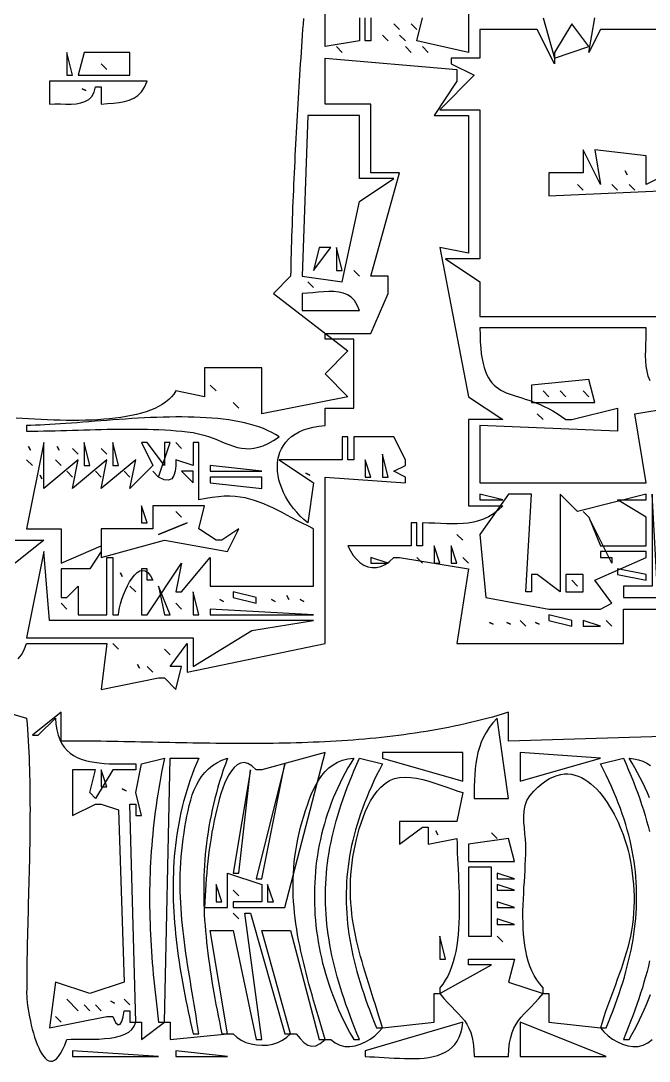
# Model space of a CAD drawing. Extents: x 0 to 1224, y 0 to 793.
# Drawn here: x 458 to 567.5, y 411.2 to 592.5 of the extents above; entities that cross this region are included whole.
import ezdxf

# ---------------------------------------------------------------- set-up
doc = ezdxf.new("R2010")
doc.units = 0
doc.layers.add('C7', color=7, linetype='CONTINUOUS')

msp = doc.modelspace()

# ---------------------------------------------------------------- linework, layer by layer
at = {"layer": 'C7'}
for points in [[(517, 593), (517, 589), (511, 588), (511, 603)], [(536, 595), (536, 587), (527, 589), (528, 593)], [(507.2692, 592.8789), (507.167, 591.9297), (507.0895, 591), (507.0218, 590.0077), (506.9546, 589.0143), (506.888, 588.02), (506.822, 587.0247), (506.7566, 586.0286), (506.6918, 585.0315), (506.6277, 584.0337), (506.5642, 583.0352), (506.5015, 582.0359), (506.4396, 581.036), (506.3784, 580.0354), (506.318, 579.0344), (506.2584, 578.0328), (506.1997, 577.0308), (506.1419, 576.0283), (506.085, 575.0256), (506.0291, 574.0225), (505.9741, 573.0192), (505.9201, 572.0156), (505.8672, 571.0119), (505.8153, 570.0082), (505.7646, 569.0043), (505.7149, 568.0005), (505.6664, 566.9967), (505.619, 565.993), (505.5729, 564.9895), (505.528, 563.9861), (505.4843, 562.983), (505.4419, 561.9802), (505.4009, 560.9777), (505.3612, 559.9757), (505.3228, 558.9741), (505.2859, 557.9729), (505.2504, 556.9724), (505.2164, 555.9724), (505.1838, 554.973), (505.1528, 553.9744), (505.1233, 552.9765), (505.0954, 551.9794), (505.069, 550.9832), (505.0443, 549.9878), (505.0213, 548.9934), (505, 548), (502, 545), (515, 535), (511, 531), (515, 527), (500, 524), (500, 532), (491, 532), (490, 532), (490, 527), (485, 528), (484.6441, 527.4629), (484.2276, 526.9622), (483.7529, 526.4968), (483.2225, 526.0656), (482.6391, 525.6675), (482.0052, 525.3013), (481.3233, 524.966), (480.5959, 524.6603), (479.8257, 524.3833), (479.015, 524.1337), (478.1666, 523.9104), (477.283, 523.7124), (476.3666, 523.5384), (475.42, 523.3875), (474.4458, 523.2584), (473.4466, 523.1501), (472.4248, 523.0614), (471.383, 522.9912), (470.3238, 522.9384), (469.2497, 522.9018), (468.1632, 522.8804), (467.0669, 522.8731), (465.9634, 522.8786), (464.8552, 522.8959), (463.7447, 522.9239), (462.6347, 522.9615), (461.5275, 523.0074), (460.4259, 523.0607), (459.3322, 523.1202), (458.2491, 523.1847), (457.1791, 523.2532)], [(519, 593), (519, 589), (518, 589), (518, 593)], [(549, 593), (551, 586), (551, 585), (548, 591), (538, 591), (538, 586), (533, 586), (533, 585), (537, 583), (531, 577), (538, 577), (538, 551), (532, 551), (538, 547), (538, 541), (583, 541), (583, 591), (559, 591), (557, 587), (558, 593)], [(523, 592), (524, 591), (523, 592)], [(526, 592), (527, 591), (526, 592)], [(554, 592), (551, 587), (551, 586), (557, 588), (554, 592)], [(521, 590), (522, 589), (521, 590)], [(524, 590), (525, 589), (524, 590)], [(513, 588), (514, 587), (513, 588)], [(525, 588), (526, 587), (525, 588)], [(528, 588), (529, 587), (528, 588)], [(457.5177, 481.3439), (458.0784, 482.0106), (458.5665, 482.8852), (459, 484), (473, 484), (472, 476), (482, 478), (483, 478), (485, 476), (486, 480), (484, 480), (487, 484), (487, 479), (511, 484), (511, 513), (525, 512), (525, 513), (523, 514), (525, 515), (525, 516), (523, 520), (516, 520), (516, 516), (515, 516), (515, 520), (514, 520), (514, 516), (503, 516), (509, 512), (508, 505), (507.3123, 505.5907), (506.667, 506.2094), (506.0654, 506.853), (505.5088, 507.5182), (504.9984, 508.202), (504.5355, 508.901), (504.1214, 509.6122), (503.7573, 510.3323), (503.4446, 511.0582), (503.1846, 511.7867), (502.9784, 512.5146), (502.8273, 513.2387), (502.7328, 513.9558), (502.6959, 514.6628), (502.7181, 515.3565), (502.8006, 516.0336), (502.9446, 516.6911), (503.1514, 517.3257), (503.4224, 517.9343), (503.7588, 518.5137), (504.1618, 519.0606), (504.6328, 519.572), (505.173, 520.0446), (505.7837, 520.4752), (506.4661, 520.8607), (507.2217, 521.1979), (508.0515, 521.4836), (508.957, 521.7146), (509.9394, 521.8878), (511, 522), (511, 525), (516, 525), (516, 537), (511, 537), (511, 538), (519, 538), (522, 545), (522, 548), (519, 548), (524, 566), (519, 566), (519, 578), (511, 578), (511, 586), (534, 584), (534, 582), (530, 576), (536, 576), (536, 552), (531, 553), (536, 527), (542, 523), (536, 523), (536, 508), (542, 508), (541.1784, 507.2359), (540.3455, 506.6022), (539.5001, 506.0872), (538.6413, 505.6796), (537.7678, 505.3679), (536.8787, 505.1406), (535.973, 504.9862), (535.0495, 504.8932), (534.1073, 504.8502), (533.1452, 504.8458), (532.1621, 504.8684), (531.1572, 504.9066), (530.1292, 504.9489), (529.0771, 504.9838), (528, 505), (528, 501), (527, 501), (527, 505), (526, 505), (526, 501), (515, 501), (515.4137, 500.1215), (515.9062, 499.3389), (516.4676, 498.6623), (517.0882, 498.1017), (517.758, 497.6672), (518.4672, 497.3688), (519.2061, 497.2166), (519.9647, 497.2206), (520.7332, 497.3909), (521.5018, 497.7375), (522.2607, 498.2705), (523, 499), (524, 499), (536, 497), (534, 484), (563, 484), (563, 490), (574, 490)], [(466, 587), (466, 583), (467, 583), (466, 587)], [(469, 587), (468, 583), (477, 583), (477, 587), (469, 587)], [(472, 585), (473, 584), (472, 585)], [(463, 582), (463, 578), (463.9284, 578.0255), (464.8716, 578.0157), (465.8114, 577.9989), (466.7292, 578.0033), (467.6068, 578.057), (468.4258, 578.1885), (469.1679, 578.4259), (469.8147, 578.7975), (470.3479, 579.3315), (470.7491, 580.0563), (471, 581), (472, 581), (472, 578), (473.0984, 578.0842), (474.141, 578.1664), (475.1238, 578.2738), (476.0429, 578.4332), (476.8944, 578.6719), (477.6743, 579.0168), (478.3787, 579.4951), (479.0038, 580.1336), (479.5455, 580.9596), (480, 582), (463, 582)], [(468.666656, 580.666687), (469.333344, 580.333313), (468.666656, 580.666687)], [(508, 576), (507, 548), (514, 547), (517, 561), (523, 565), (517, 565), (517, 576), (508, 576)], [(556, 570), (556, 566), (551, 566), (550, 566), (550, 562), (572, 563), (572, 565), (571, 566), (567, 564), (567, 569), (558, 570), (559, 564), (556, 570)], [(563.333313, 566.333313), (563.666687, 565.666687), (563.333313, 566.333313)], [(555, 564), (556, 563), (555, 564)], [(561, 564), (562, 563), (561, 564)], [(564, 564), (565, 563), (564, 564)], [(510, 553), (509, 549), (512, 553), (510, 553)], [(513, 553), (513, 549), (514, 549), (513, 553)], [(516, 549), (517, 548), (516, 549)], [(508, 547), (509, 546), (508, 547)], [(507, 545), (507, 542), (517, 542), (516.6288, 542.9662), (516.1525, 543.7337), (515.5817, 544.3231), (514.9269, 544.7554), (514.1987, 545.0512), (513.4077, 545.2314), (512.5644, 545.3167), (511.6795, 545.328), (510.7635, 545.2859), (509.8269, 545.2113), (508.8805, 545.1249), (507.9346, 545.0475), (507, 545)], [(538, 539), (538.0153, 537.7231), (538.0612, 536.5501), (538.1372, 535.4759), (538.2427, 534.4952), (538.3775, 533.6029), (538.5409, 532.7938), (538.7327, 532.0628), (538.9523, 531.4048), (539.1994, 530.8146), (539.4734, 530.2869), (539.774, 529.8167), (540.1006, 529.3989), (540.4529, 529.0281), (540.8305, 528.6994), (541.2328, 528.4075), (541.6594, 528.1472), (542.11, 527.9135), (542.584, 527.7011), (543.081, 527.505), (543.6006, 527.3199), (544.1424, 527.1406), (544.7059, 526.9621), (545.2906, 526.7792), (545.8961, 526.5867), (546.522, 526.3795), (547.1679, 526.1523), (547.8333, 525.9001), (548.5177, 525.6177), (549.2207, 525.2999), (549.942, 524.9416), (550.6809, 524.5376), (551.4372, 524.0828), (552.2104, 523.5719), (553, 523), (554, 523), (562, 525), (562, 521), (538, 522), (538, 512), (567, 512), (565, 524), (571, 525)], [(567.6415, 529.7551), (567.3396, 530.5773), (567.126, 531.4396), (566.9876, 532.3357), (566.9108, 533.2588), (566.8825, 534.2025), (566.8892, 535.1602), (566.9177, 536.1254), (566.9545, 537.0914), (566.9864, 538.0518), (567, 539), (538, 539)], [(547, 529), (547, 526), (558, 526), (557, 530), (547, 529)], [(491, 529), (492, 528), (491, 529)], [(549, 528), (550, 527), (549, 528)], [(552, 528), (553, 527), (552, 528)], [(556, 528), (557, 527), (556, 528)], [(495, 526), (496, 525), (495, 526)], [(548, 524), (549, 523), (548, 524)], [(459, 522), (459, 521), (459.9856, 521.0033), (460.9749, 521.0127), (461.9675, 521.0274), (462.9631, 521.0467), (463.9615, 521.0698), (464.9623, 521.096), (465.9652, 521.1244), (466.9699, 521.1543), (467.9762, 521.185), (468.9838, 521.2157), (469.9923, 521.2455), (471.0014, 521.2739), (472.011, 521.2999), (473.0206, 521.3228), (474.03, 521.3418), (475.0389, 521.3563), (476.047, 521.3653), (477.054, 521.3683), (478.0597, 521.3643), (479.0636, 521.3526), (480.0655, 521.3325), (481.0652, 521.3032), (482.0623, 521.2639), (483.0566, 521.2139), (484.0477, 521.1524), (485.0354, 521.0786), (486.0193, 520.9918), (486.9992, 520.8912), (488.0179, 520.7458), (488.9701, 520.5492), (489.8631, 520.3115), (490.7042, 520.0432), (491.5005, 519.7545), (492.2593, 519.4558), (492.9879, 519.1574), (493.6935, 518.8695), (494.3832, 518.6026), (495.0645, 518.367), (495.7444, 518.1729), (496.4303, 518.0307), (497.1293, 517.9507), (497.8488, 517.9433), (498.5959, 518.0187), (499.378, 518.1873), (500.2022, 518.4594), (501.0757, 518.8453), (502.0059, 519.3554), (503, 520), (502.37, 520.4018), (501.7018, 520.774), (500.9971, 521.1175), (500.2574, 521.4332), (499.4845, 521.722), (498.6798, 521.985), (497.845, 522.2229), (496.9817, 522.4369), (496.0915, 522.6277), (495.1761, 522.7964), (494.237, 522.9438), (493.2759, 523.0709), (492.2944, 523.1787), (491.294, 523.2681), (490.2765, 523.3399), (489.2434, 523.3952), (488.1962, 523.4349), (487.1368, 523.46), (486.0665, 523.4712), (484.9872, 523.4697), (483.9003, 523.4563), (482.8075, 523.432), (481.7104, 523.3976), (480.6106, 523.3542), (479.5097, 523.3027), (478.4094, 523.244), (477.3113, 523.179), (476.2169, 523.1087), (475.1278, 523.034), (474.0458, 522.9558), (472.9724, 522.8752), (471.9092, 522.7929), (470.8578, 522.7101), (469.8198, 522.6275), (468.7969, 522.5461), (467.7907, 522.4669), (466.8028, 522.3908), (465.8347, 522.3188), (464.8882, 522.2517), (463.9648, 522.1905), (463.0661, 522.1362), (462.1937, 522.0896), (461.3493, 522.0518), (460.5345, 522.0236), (459.7508, 522.006), (459, 522)], [(462, 519), (459, 504), (465, 504), (465, 498), (472, 501), (472, 500), (470, 497), (465, 497), (465, 492), (466, 492), (468, 494), (468, 489), (473, 489), (473, 499), (474, 499), (474, 489), (475, 489), (475.0675, 489.5545), (475.1951, 490.2037), (475.3781, 490.9236), (475.6113, 491.6902), (475.8901, 492.4796), (476.2094, 493.2678), (476.5644, 494.0307), (476.9502, 494.7445), (477.3619, 495.3851), (477.7946, 495.9286), (478.2433, 496.351), (478.7033, 496.6284), (479.1696, 496.7367), (479.6373, 496.6519), (480.1015, 496.3502), (480.5574, 495.8076), (481, 495), (480, 495), (480, 497), (479, 497), (479, 489), (480, 489), (486, 498), (485, 493), (486, 493), (491, 499), (491, 494), (509, 494), (509, 504), (507.9809, 504.4855), (507.0107, 504.9682), (506.0835, 505.4447), (505.1936, 505.9119), (504.3354, 506.3665), (503.5029, 506.8052), (502.6905, 507.2247), (501.8924, 507.6218), (501.1029, 507.9932), (500.3161, 508.3356), (499.5265, 508.6459), (498.7281, 508.9207), (497.9152, 509.1567), (497.0822, 509.3508), (496.2232, 509.4996), (495.3324, 509.5999), (494.4042, 509.6484), (493.4328, 509.6418), (492.4125, 509.577), (491.3373, 509.4505), (490.2018, 509.2593), (489, 509), (489, 519), (488, 519), (488, 515), (485, 516), (484.9864, 514.951), (484.8806, 514.0137), (484.6549, 513.2452), (484.2817, 512.7026), (483.7333, 512.4428), (482.9819, 512.5229), (482, 513), (484, 519), (483, 519), (483, 515), (480, 519), (479, 519), (481, 515), (477, 511), (478, 516), (472, 511), (473, 516), (467, 511), (468, 516), (462, 511), (462, 519)], [(469, 519), (469, 515), (470, 515), (469, 519)], [(474, 519), (474, 515), (475, 515), (474, 519)], [(485, 519), (486, 518), (485, 519)], [(459.333344, 518.333313), (459.666656, 517.666687), (459.333344, 518.333313)], [(464.333344, 518.333313), (464.666656, 517.666687), (464.333344, 518.333313)], [(467, 518), (468, 517), (467, 518)], [(472, 518), (473, 517), (472, 518)], [(521, 517), (521, 513), (522, 513), (521, 517)], [(459, 516), (460, 515), (459, 516)], [(464, 516), (465, 515), (464, 516)], [(491, 515), (491, 514), (500, 514), (491, 515)], [(518, 516), (518, 513), (519, 513), (518, 516)], [(461.333344, 513.333313), (461.666656, 512.666687), (461.333344, 513.333313)], [(466, 514), (467, 513), (466, 514)], [(471, 514), (472, 513), (471, 514)], [(476, 514), (477, 513), (476, 514)], [(481, 514), (482, 513), (481, 514)], [(486, 514), (488, 512), (488, 514), (486, 514)], [(507.666656, 513.666687), (508.333344, 513.333313), (507.666656, 513.666687)], [(491, 513), (491, 512), (500, 511), (500, 513), (491, 513)], [(538, 510), (538, 509), (542, 509), (538, 510)], [(543, 510), (538, 503), (539, 492), (550, 490), (559, 490), (561, 491), (558, 495), (567, 499), (567, 500), (559, 500), (559, 499), (561, 499), (561, 498), (557, 506), (559, 501), (567, 501), (567, 506), (562, 509), (567, 509), (567, 510), (555, 507), (552, 510), (552, 493), (548, 496), (547, 496), (547, 493), (546, 493), (547, 510), (543, 510)], [(568, 510), (568, 494), (563, 494), (563, 492), (569, 492), (568, 510)], [(481, 508), (481, 504), (472, 504), (472, 499), (483, 502), (494, 500), (496, 504), (493, 502), (492, 502), (489, 504), (490, 508), (481, 508)], [(479, 508), (479, 505), (480, 505), (479, 508)], [(485, 507), (486, 506), (485, 507)], [(556, 507), (557, 506), (556, 507)], [(482, 503), (487, 505), (482, 503)], [(534, 503), (535, 502), (534, 503)], [(457, 502), (462, 502), (457, 498)], [(530, 501), (530, 498), (531, 498), (530, 501)], [(533, 501), (533, 498), (534, 498), (533, 501)], [(462, 500), (459, 485), (488, 485), (488, 480), (498.271606, 486.231476), (509, 488), (463, 488), (462, 500)], [(519, 499), (519, 498), (522, 498), (519, 499)], [(527, 499), (528, 498), (527, 499)], [(535, 499), (536, 498), (535, 499)], [(562, 497), (562, 496), (567, 495), (567, 496), (562, 497)], [(475.333344, 496.333344), (475.666656, 495.666656), (475.333344, 496.333344)], [(553, 496), (553, 493), (556, 493), (556, 496), (553, 496)], [(554, 495), (555, 494), (554, 495)], [(477, 494), (478, 493), (477, 494)], [(482, 494), (483, 489), (484, 489), (482, 494)], [(488, 493), (488, 489), (489, 489), (488, 493)], [(492.666656, 491.666656), (493.333344, 491.333344), (492.666656, 491.666656)], [(495, 493), (495, 492), (499, 491), (499, 492), (495, 493)], [(501.666656, 491.666656), (502.333344, 491.333344), (501.666656, 491.666656)], [(504.333344, 492.333344), (504.666656, 491.666656), (504.333344, 492.333344)], [(506.666656, 491.666656), (507.333344, 491.333344), (506.666656, 491.666656)], [(465, 491), (466, 490), (465, 491)], [(485, 491), (486, 490), (485, 491)], [(491, 490), (491, 489), (509, 489), (491, 490)], [(545, 488), (546, 487), (545, 488)], [(550, 489), (550, 488), (554, 487), (554, 488), (550, 489)], [(556, 488), (556, 487), (559, 487), (556, 488)], [(560, 488), (561, 487), (560, 488)], [(539.666687, 487.666656), (540.333313, 487.333344), (539.666687, 487.666656)], [(542.666687, 487.666656), (543.333313, 487.333344), (542.666687, 487.666656)], [(547.666687, 487.666656), (548.333313, 487.333344), (547.666687, 487.666656)], [(474, 484), (475, 483), (474, 484)], [(483, 483), (484, 482), (483, 483)], [(478.333344, 480.333344), (478.666656, 479.666656), (478.333344, 480.333344)], [(480, 480), (481, 479), (480, 480)], [(452, 473), (459, 471), (459.0787, 470.0153), (459.1507, 469.0289), (459.2164, 468.0409), (459.2759, 467.0512), (459.3293, 466.06), (459.377, 465.0674), (459.4192, 464.0734), (459.456, 463.0781), (459.4877, 462.0815), (459.5144, 461.0838), (459.5365, 460.0849), (459.554, 459.0851), (459.5673, 458.0843), (459.5766, 457.0826), (459.5819, 456.08), (459.5837, 455.0768), (459.582, 454.0728), (459.5771, 453.0682), (459.5693, 452.0631), (459.5586, 451.0576), (459.5454, 450.0516), (459.5298, 449.0454), (459.5121, 448.0388), (459.4925, 447.0321), (459.4711, 446.0253), (459.4483, 445.0184), (459.4242, 444.0116), (459.399, 443.0049), (459.3729, 441.9983), (459.3463, 440.992), (459.3191, 439.986), (459.2918, 438.9804), (459.2645, 437.9752), (459.2374, 436.9705), (459.2107, 435.9665), (459.1846, 434.9631), (459.1595, 433.9604), (459.1353, 432.9586), (459.1125, 431.9576), (459.0912, 430.9576), (459.0715, 429.9586), (459.0538, 428.9606), (459.0383, 427.9639), (459.025, 426.9684), (459.0144, 425.9741), (459.0065, 424.9813), (459.0016, 423.9899), (459, 423), (459.0107, 422.5634), (459.0427, 422.0645), (459.0951, 421.511), (459.1675, 420.911), (459.2592, 420.2723), (459.3695, 419.603), (459.4979, 418.911), (459.6437, 418.2042), (459.8063, 417.4906), (459.9851, 416.7781), (460.1794, 416.0746), (460.3886, 415.3882), (460.6122, 414.7268), (460.8495, 414.0982), (461.0998, 413.5105), (461.3626, 412.9716), (461.6372, 412.4894), (461.923, 412.0719), (462.2194, 411.727), (462.5257, 411.4628), (462.8414, 411.287), (463.1658, 411.2077), (463.4983, 411.2329), (463.8382, 411.3704), (464.185, 411.6282), (464.538, 412.0142), (464.8967, 412.5365), (465.2603, 413.2029), (465.6282, 414.0214), (466, 415), (466.7837, 415.0244), (467.6509, 415.0303), (468.5829, 415.0278), (469.5609, 415.0269), (470.5662, 415.0376), (471.58, 415.07), (472.5837, 415.1342), (473.5585, 415.2403), (474.4857, 415.3983), (475.3465, 415.6183), (476.1223, 415.9103), (476.7942, 416.2844), (477.3436, 416.7506), (477.7518, 417.3192), (478, 418), (479, 418), (479, 415), (483, 418), (484, 418), (484, 415), (494, 416), (495, 416), (495.645, 415.3863), (496.3934, 414.8824), (497.2243, 414.4887), (498.1171, 414.2058), (499.051, 414.0343), (500.0053, 413.9747), (500.9593, 414.0277), (501.8923, 414.1937), (502.7836, 414.4734), (503.6124, 414.8672), (504.3581, 415.3759), (505, 416), (506, 416), (506.6599, 415.1366), (507.3187, 414.4638), (507.988, 414.0113), (508.6792, 413.8089), (509.4039, 413.8863), (510.1737, 414.2734), (511, 415), (512, 415), (512.7494, 414.3803), (513.5657, 413.9782), (514.4311, 413.7744), (515.328, 413.7499), (516.2386, 413.8858), (517.1453, 414.1629), (518.0303, 414.5622), (518.876, 415.0645), (519.6646, 415.651), (520.3785, 416.3025), (521, 417), (530, 418), (530, 423), (531, 423), (531.7331, 422.139), (532.4305, 421.3766), (533.0894, 420.6911), (533.707, 420.0607), (534.2805, 419.4636), (534.8072, 418.8781), (535.2843, 418.2824), (535.7089, 417.6548), (536.0784, 416.9734), (536.3898, 416.2166), (536.6405, 415.3627), (536.8276, 414.3897), (536.9483, 413.2761), (537, 412), (543, 412), (543.0516, 413.2761), (543.1723, 414.3897), (543.3594, 415.3627), (543.61, 416.2166), (543.9215, 416.9734), (544.2909, 417.6548), (544.7155, 418.2824), (545.1926, 418.8781), (545.7193, 419.4636), (546.2929, 420.0607), (546.9105, 420.6911), (547.5694, 421.3766), (548.2668, 422.139), (549, 423), (550, 423), (550, 418), (559, 417), (559.6214, 416.3025), (560.3353, 415.651), (561.1239, 415.0645), (561.9696, 414.5622), (562.8546, 414.1629), (563.7613, 413.8858), (564.6719, 413.7499), (565.5688, 413.7744), (566.4342, 413.9782), (567.2505, 414.3803), (568, 415)], [(587.115723, 468.285492), (543, 467), (543, 472), (542.0586, 471.7148), (541.115, 471.4394), (540.169, 471.1736), (539.2208, 470.9172), (538.2704, 470.67), (537.3179, 470.432), (536.3632, 470.2028), (535.4064, 469.9824), (534.4477, 469.7707), (533.487, 469.5674), (532.5243, 469.3724), (531.5598, 469.1856), (530.5934, 469.0068), (529.6252, 468.8358), (528.6553, 468.6725), (527.6836, 468.5167), (526.7103, 468.3682), (525.7354, 468.227), (524.7589, 468.0928), (523.7809, 467.9655), (522.8014, 467.845), (521.8205, 467.731), (520.8382, 467.6235), (519.8545, 467.5222), (518.8696, 467.427), (517.8833, 467.3377), (516.8959, 467.2543), (515.9073, 467.1765), (514.9176, 467.1042), (513.9268, 467.0372), (512.935, 466.9753), (511.9422, 466.9185), (510.9485, 466.8665), (509.9538, 466.8192), (508.9584, 466.7765), (507.9621, 466.7381), (506.965, 466.7039), (505.9673, 466.6738), (504.9688, 466.6476), (503.9698, 466.6252), (502.9701, 466.6064), (501.97, 466.5909), (500.9693, 466.5788), (499.9682, 466.5698), (498.9667, 466.5638), (497.9649, 466.5605), (496.9627, 466.5599), (495.9603, 466.5618), (494.9576, 466.5661), (493.9548, 466.5725), (492.9519, 466.5809), (491.9488, 466.5912), (490.9457, 466.6033), (489.9427, 466.6168), (488.9397, 466.6318), (487.9368, 466.648), (486.934, 466.6652), (485.9314, 466.6834), (484.929, 466.7024), (483.927, 466.7219), (482.9252, 466.7419), (481.9238, 466.7622), (480.9228, 466.7827), (479.9223, 466.8031), (478.9223, 466.8233), (477.9228, 466.8432), (476.9239, 466.8627), (475.9257, 466.8814), (474.9281, 466.8994), (473.9313, 466.9164), (472.9352, 466.9322), (471.94, 466.9468), (470.9456, 466.96), (469.9521, 466.9715), (468.9596, 466.9813), (467.9681, 466.9892), (466.9776, 466.9951), (465.9882, 466.9987), (465, 467), (465, 472), (460, 468)], [(460, 468), (461, 468), (464, 471), (464.0779, 469.909), (464.2333, 468.9218), (464.4626, 468.0332), (464.7619, 467.2382), (465.1278, 466.5313), (465.5566, 465.9076), (466.0446, 465.3618), (466.5882, 464.8887), (467.1838, 464.4831), (467.8278, 464.1399), (468.5164, 463.8539), (469.246, 463.6199), (470.0131, 463.4327), (470.8139, 463.2872), (471.6449, 463.1781), (472.5024, 463.1003), (473.3827, 463.0485), (474.2823, 463.0177), (475.1974, 463.0026), (476.1245, 462.9981), (477.0599, 462.9989), (478, 463), (478, 462), (474, 462), (471, 457), (470, 458), (471, 462), (467, 462), (467, 454), (471, 456), (472, 456), (475, 455), (476, 425), (470, 423), (464, 425), (463, 417), (473, 419), (474, 419), (474.4991, 417.9608), (474.9331, 417.5395), (475.301, 417.6344), (475.6021, 418.1438), (475.8353, 418.9663), (476, 420), (477, 420), (477, 418), (478, 418), (477, 456), (478, 456), (478, 454), (479, 454), (478, 458), (479, 463), (483, 464), (482.7848, 462.9367), (482.5799, 461.8822), (482.385, 460.836), (482.2001, 459.7976), (482.025, 458.7668), (481.8597, 457.743), (481.704, 456.7259), (481.5579, 455.7151), (481.4212, 454.7102), (481.2938, 453.7108), (481.1756, 452.7165), (481.0665, 451.7268), (480.9664, 450.7414), (480.8752, 449.7599), (480.7927, 448.7819), (480.7189, 447.807), (480.6537, 446.8347), (480.5969, 445.8647), (480.5485, 444.8966), (480.5083, 443.93), (480.4763, 442.9644), (480.4522, 441.9995), (480.4361, 441.0349), (480.4278, 440.0701), (480.4271, 439.1048), (480.4341, 438.1386), (480.4485, 437.171), (480.4703, 436.2017), (480.4994, 435.2303), (480.5356, 434.2563), (480.5789, 433.2794), (480.6291, 432.2991), (480.6861, 431.3151), (480.7499, 430.3269), (480.8202, 429.3342), (480.8971, 428.3366), (480.9804, 427.3336), (481.07, 426.3249), (481.1657, 425.31), (481.2675, 424.2886), (481.3753, 423.2602), (481.489, 422.2244), (481.6083, 421.181), (481.7334, 420.1293), (481.864, 419.0691), (482, 418), (483, 418), (484, 464), (489, 464), (488.5965, 463.0629), (488.2147, 462.1241), (487.854, 461.1835), (487.5142, 460.2412), (487.1949, 459.2973), (486.8957, 458.3518), (486.6162, 457.4048), (486.356, 456.4563), (486.1149, 455.5064), (485.8923, 454.5552), (485.688, 453.6026), (485.5016, 452.6487), (485.3327, 451.6937), (485.1809, 450.7375), (485.0459, 449.7802), (484.9272, 448.8218), (484.8246, 447.8625), (484.7376, 446.9022), (484.6659, 445.9411), (484.6092, 444.9791), (484.5669, 444.0163), (484.5389, 443.0529), (484.5246, 442.0887), (484.5237, 441.1239), (484.5359, 440.1586), (484.5608, 439.1928), (484.598, 438.2265), (484.6472, 437.2598), (484.7079, 436.2928), (484.7798, 435.3254), (484.8626, 434.3579), (484.9558, 433.3901), (485.0591, 432.4222), (485.1721, 431.4543), (485.2945, 430.4863), (485.4259, 429.5183), (485.5658, 428.5504), (485.714, 427.5827), (485.8701, 426.6151), (486.0336, 425.6478), (486.2043, 424.6808), (486.3818, 423.7142), (486.5656, 422.7479), (486.7554, 421.7821), (486.9509, 420.8168), (487.1517, 419.8521), (487.3573, 418.888), (487.5675, 417.9246), (487.7818, 416.9619), (488, 416), (489, 416), (488.8447, 417.0363), (488.6856, 418.0649), (488.5233, 419.0862), (488.3587, 420.1007), (488.1925, 421.109), (488.0256, 422.1115), (487.8587, 423.1088), (487.6926, 424.1014), (487.5282, 425.0897), (487.3663, 426.0744), (487.2075, 427.056), (487.0528, 428.0348), (486.9029, 429.0116), (486.7587, 429.9867), (486.6208, 430.9607), (486.4902, 431.9341), (486.3676, 432.9074), (486.2538, 433.8811), (486.1496, 434.8558), (486.0558, 435.832), (485.9732, 436.8101), (485.9026, 437.7908), (485.8448, 438.7744), (485.8006, 439.7616), (485.7708, 440.7528), (485.7561, 441.7485), (485.7575, 442.7493), (485.7756, 443.7557), (485.8112, 444.7682), (485.8653, 445.7873), (485.9385, 446.8135), (486.0317, 447.8474), (486.1456, 448.8894), (486.2811, 449.9401), (486.439, 451), (486.593, 451.9614), (486.7541, 452.9258), (486.9282, 453.8876), (487.1212, 454.8413), (487.3388, 455.7813), (487.5869, 456.7023), (487.8714, 457.5987), (488.1981, 458.4649), (488.5727, 459.2956), (489.0013, 460.0852), (489.4895, 460.8282), (490.0433, 461.5191), (490.6685, 462.1524), (491.3709, 462.7227), (492.1564, 463.2243), (493.0308, 463.6519), (494, 464), (493.6291, 462.9814), (493.2778, 461.9684), (492.9456, 460.9606), (492.6324, 459.958), (492.3378, 458.9601), (492.0614, 457.9668), (491.8029, 456.9777), (491.5621, 455.9927), (491.3387, 455.0115), (491.1322, 454.0339), (490.9424, 453.0595), (490.769, 452.0882), (490.6117, 451.1197), (490.4701, 450.1537), (490.344, 449.1901), (490.233, 448.2284), (490.1368, 447.2686), (490.0551, 446.3103), (489.9876, 445.3532), (489.934, 444.3973), (489.8939, 443.4421), (489.867, 442.4874), (489.8531, 441.5331), (489.8518, 440.5787), (489.8628, 439.6242), (489.8858, 438.6692), (489.9204, 437.7135), (489.9664, 436.7568), (490.0235, 435.7989), (490.0912, 434.8395), (490.1694, 433.8784), (490.2577, 432.9154), (490.3558, 431.9501), (490.4634, 430.9824), (490.5801, 430.012), (490.7056, 429.0385), (490.8397, 428.0619), (490.982, 427.0818), (491.1323, 426.098), (491.2901, 425.1102), (491.4551, 424.1181), (491.6272, 423.1217), (491.8058, 422.1204), (491.9909, 421.1142), (492.1819, 420.1028), (492.3786, 419.086), (492.5808, 418.0633), (492.788, 417.0348), (493, 416), (494, 416), (491, 434), (495, 434), (499, 415), (500, 415), (497, 437), (498, 437), (504, 416), (505, 416), (500, 434), (505, 434), (510, 415), (511, 415), (510.7167, 415.9847), (510.4319, 416.9649), (510.1465, 417.941), (509.8614, 418.9133), (509.5774, 419.882), (509.2955, 420.8476), (509.0166, 421.8102), (508.7415, 422.7703), (508.4712, 423.7282), (508.2066, 424.6842), (507.9485, 425.6385), (507.6979, 426.5916), (507.4557, 427.5436), (507.2227, 428.4951), (506.9999, 429.4462), (506.7882, 430.3973), (506.5884, 431.3487), (506.4015, 432.3007), (506.2284, 433.2536), (506.0699, 434.2078), (505.9271, 435.1636), (505.8006, 436.1213), (505.6916, 437.0812), (505.6008, 438.0436), (505.5292, 439.0089), (505.4776, 439.9773), (505.447, 440.9492), (505.4383, 441.925), (505.4524, 442.9048), (505.4901, 443.8891), (505.5524, 444.8781), (505.6401, 445.8723), (505.7543, 446.8718), (505.8956, 447.877), (506.0652, 448.8883), (506.2638, 449.9059), (506.4924, 450.9301), (506.7519, 451.9614), (507.0432, 453), (507.32, 453.9313), (507.61, 454.8744), (507.9183, 455.8197), (508.2504, 456.7578), (508.6114, 457.6791), (509.0066, 458.5743), (509.4413, 459.4338), (509.9208, 460.2482), (510.4503, 461.0079), (511.035, 461.7035), (511.6804, 462.3256), (512.3916, 462.8645), (513.1738, 463.3109), (514.0325, 463.6553), (514.9728, 463.8881), (516, 464), (515.4838, 463.1589), (514.9885, 462.3106), (514.5138, 461.4551), (514.0599, 460.5929), (513.6265, 459.7242), (513.2136, 458.8492), (512.8211, 457.9683), (512.4489, 457.0817), (512.0971, 456.1897), (511.7654, 455.2927), (511.4538, 454.3907), (511.1622, 453.4843), (510.8907, 452.5735), (510.639, 451.6588), (510.4071, 450.7403), (510.1949, 449.8184), (510.0024, 448.8934), (509.8295, 447.9655), (509.6761, 447.0349), (509.5421, 446.1021), (509.4274, 445.1672), (509.332, 444.2306), (509.2559, 443.2925), (509.1988, 442.3531), (509.1608, 441.4129), (509.1418, 440.472), (509.1416, 439.5307), (509.1603, 438.5894), (509.1977, 437.6483), (509.2538, 436.7076), (509.3284, 435.7677), (509.4216, 434.8288), (509.5332, 433.8912), (509.6631, 432.9552), (509.8114, 432.0211), (509.9778, 431.0892), (510.1624, 430.1596), (510.365, 429.2328), (510.5856, 428.309), (510.8241, 427.3884), (511.0805, 426.4714), (511.3545, 425.5582), (511.6463, 424.6491), (511.9556, 423.7444), (512.2825, 422.8444), (512.6268, 421.9493), (512.9884, 421.0594), (513.3674, 420.175), (513.7636, 419.2964), (514.1769, 418.4239), (514.6072, 417.5577), (515.0546, 416.6981), (515.5189, 415.8454), (516, 415), (517, 415), (516.5702, 416.0459), (516.1559, 417.0797), (515.7571, 418.1018), (515.374, 419.1128), (515.0066, 420.113), (514.655, 421.103), (514.3192, 422.0833), (513.9995, 423.0544), (513.6958, 424.0167), (513.4082, 424.9707), (513.1369, 425.9169), (512.8818, 426.8558), (512.6432, 427.7879), (512.421, 428.7137), (512.2153, 429.6336), (512.0263, 430.5482), (511.854, 431.4579), (511.6985, 432.3632), (511.5599, 433.2646), (511.4383, 434.1626), (511.3337, 435.0577), (511.2462, 435.9503), (511.1759, 436.8409), (511.123, 437.7301), (511.0874, 438.6183), (511.0693, 439.506), (511.0687, 440.3937), (511.0858, 441.2818), (511.1206, 442.1709), (511.1731, 443.0614), (511.2436, 443.9539), (511.332, 444.8487), (511.4384, 445.7465), (511.563, 446.6476), (511.7058, 447.5526), (511.8669, 448.462), (512.0463, 449.3762), (512.2443, 450.2957), (512.4607, 451.221), (512.6958, 452.1527), (512.9496, 453.0911), (513.2222, 454.0367), (513.5137, 454.9902), (513.8241, 455.9518), (514.1536, 456.9222), (514.5022, 457.9018), (514.87, 458.8911), (515.257, 459.8906), (515.6635, 460.9007), (516.0894, 461.922), (516.5349, 462.9549), (517, 464), (521, 463), (520.487, 462.0071), (519.9969, 461.022), (519.5294, 460.0444), (519.0845, 459.0739), (518.6619, 458.1101), (518.2616, 457.1527), (517.8833, 456.2013), (517.527, 455.2555), (517.1925, 454.3151), (516.8796, 453.3797), (516.5882, 452.4489), (516.3182, 451.5223), (516.0693, 450.5996), (515.8416, 449.6805), (515.6347, 448.7646), (515.4486, 447.8515), (515.2832, 446.9409), (515.1382, 446.0325), (515.0135, 445.1258), (514.909, 444.2205), (514.8246, 443.3164), (514.76, 442.4129), (514.7152, 441.5098), (514.69, 440.6068), (514.6842, 439.7034), (514.6977, 438.7993), (514.7304, 437.8941), (514.7821, 436.9875), (514.8527, 436.0792), (514.942, 435.1688), (515.0498, 434.2559), (515.1761, 433.3403), (515.3206, 432.4214), (515.4833, 431.499), (515.664, 430.5727), (515.8625, 429.6422), (516.0787, 428.7072), (516.3125, 427.7672), (516.5636, 426.8219), (516.832, 425.8709), (517.1175, 424.9139), (517.42, 423.9506), (517.7393, 422.9806), (518.0752, 422.0036), (518.4277, 421.0191), (518.7966, 420.0268), (519.1817, 419.0265), (519.5828, 418.0176), (520, 417), (521, 417), (520.6995, 418.028), (520.3957, 419.0405), (520.0899, 420.0385), (519.7834, 421.0232), (519.4774, 421.9958), (519.1732, 422.9575), (518.872, 423.9093), (518.5752, 424.8524), (518.284, 425.7881), (517.9997, 426.7174), (517.7236, 427.6416), (517.4569, 428.5617), (517.2009, 429.4789), (516.9569, 430.3944), (516.7261, 431.3093), (516.5099, 432.2248), (516.3094, 433.1421), (516.1261, 434.0623), (515.961, 434.9865), (515.8156, 435.916), (515.6911, 436.8518), (515.5887, 437.7952), (515.5098, 438.7473), (515.4556, 439.7092), (515.4273, 440.6821), (515.4263, 441.6671), (515.4538, 442.6655), (515.5111, 443.6783), (515.5995, 444.7068), (515.7203, 445.752), (515.8746, 446.8152), (516.0639, 447.8974), (516.2893, 449), (516.4817, 449.8418), (516.7085, 450.7471), (516.9721, 451.6991), (517.2756, 452.681), (517.6215, 453.676), (518.0128, 454.6675), (518.4521, 455.6384), (518.9421, 456.5722), (519.4858, 457.452), (520.0859, 458.2611), (520.745, 458.9827), (521.4661, 459.5999), (522.2517, 460.0961), (523.1049, 460.4544), (523.9947, 460.654), (524.9443, 460.718), (525.9411, 460.665), (526.9729, 460.5138), (528.0272, 460.2828), (529.0917, 459.9908), (530.154, 459.6564), (531.2017, 459.2981), (532.2226, 458.9347), (533.2041, 458.5848), (534.134, 458.267), (535, 458), (534, 453), (524, 453), (524, 449), (528, 452), (529, 452), (529, 449), (534, 450), (534.0072, 449.1953), (534.0274, 448.3503), (534.058, 447.4685), (534.0965, 446.5537), (534.1406, 445.6093), (534.1876, 444.6389), (534.2353, 443.6462), (534.281, 442.6347), (534.3224, 441.608), (534.3569, 440.5698), (534.3822, 439.5236), (534.3956, 438.473), (534.3949, 437.4216), (534.3775, 436.373), (534.3409, 435.3308), (534.2826, 434.2986), (534.2003, 433.28), (534.0915, 432.2786), (533.9536, 431.298), (533.7842, 430.3417), (533.5809, 429.4134), (533.3412, 428.5166), (533.0625, 427.655), (532.7426, 426.8321), (532.3788, 426.0516), (531.9688, 425.317), (531.51, 424.6319), (531, 424), (531, 423), (540, 428), (536, 428), (536, 429), (544, 429), (543, 425), (549, 423), (549, 424), (548.4232, 424.6692), (547.91, 425.3835), (547.457, 426.1398), (547.0609, 426.9349), (546.7184, 427.766), (546.4261, 428.63), (546.1807, 429.5238), (545.9789, 430.4444), (545.8173, 431.3887), (545.6926, 432.3539), (545.6014, 433.3367), (545.5405, 434.3343), (545.5064, 435.3435), (545.4959, 436.3613), (545.5056, 437.3848), (545.5322, 438.4108), (545.5724, 439.4364), (545.6227, 440.4584), (545.6799, 441.474), (545.7407, 442.48), (545.8017, 443.4734), (545.8596, 444.4512), (545.911, 445.4103), (545.9526, 446.3478), (545.981, 447.2606), (545.993, 448.1457), (545.9853, 449), (545.9351, 449.8948), (545.8439, 450.851), (545.7431, 451.8468), (545.6641, 452.8604), (545.6382, 453.8702), (545.6967, 454.8544), (545.8711, 455.7914), (546.1926, 456.6594), (546.6928, 457.4367), (547.3956, 458.2374), (548.0913, 458.9358), (548.7794, 459.5352), (549.4593, 460.0393), (550.1307, 460.4517), (550.793, 460.7759), (551.4457, 461.0156), (552.0884, 461.1742), (552.7205, 461.2554), (553.3415, 461.2627), (553.9509, 461.1997), (554.5484, 461.0701), (555.1333, 460.8773), (555.7052, 460.6249), (556.2635, 460.3166), (556.8079, 459.9558), (557.3377, 459.5463), (557.8526, 459.0915), (558.352, 458.595), (558.8354, 458.0604), (559.3024, 457.4913), (559.7524, 456.8912), (560.1849, 456.2638), (560.5995, 455.6126), (560.9957, 454.9412), (561.373, 454.2531), (561.7308, 453.552), (562.0688, 452.8413), (562.3863, 452.1248), (562.683, 451.4059), (562.9583, 450.6883), (563.2117, 449.9755), (563.4427, 449.271), (563.6509, 448.5786), (563.8357, 447.9017), (563.9967, 447.2439), (564.1334, 446.6088), (564.2453, 446), (564.4053, 444.9882), (564.5447, 443.9849), (564.6615, 442.9881), (564.7542, 441.9956), (564.8207, 441.0055), (564.8594, 440.0157), (564.8684, 439.0242), (564.8459, 438.0289), (564.7902, 437.0278), (564.6994, 436.0188), (564.5718, 435)], [(541, 471), (540.2662, 470.1856), (539.6286, 469.3568), (539.0801, 468.5129), (538.6142, 467.6534), (538.224, 466.7776), (537.9028, 465.8851), (537.6439, 464.9751), (537.4403, 464.0472), (537.2855, 463.1007), (537.1725, 462.1351), (537.0947, 461.1498), (537.0454, 460.1442), (537.0176, 459.1177), (537.0047, 458.0698), (537, 457), (543, 457), (541, 471)], [(500, 462), (499, 462), (498.2648, 462.6953), (497.5669, 463.0972), (496.9075, 463.2375), (496.2878, 463.1483), (495.7092, 462.8612), (495.1729, 462.4084), (494.6801, 461.8216), (494.2321, 461.1328), (493.8302, 460.3738), (493.4756, 459.5766), (493.1696, 458.7732), (492.9135, 457.9953), (492.6318, 457.039), (492.3682, 456.073), (492.1221, 455.0981), (491.8929, 454.1151), (491.6798, 453.1249), (491.4824, 452.1284), (491.2999, 451.1265), (491.1317, 450.12), (490.9772, 449.1098), (490.8357, 448.0967), (490.7067, 447.0816), (490.5894, 446.0654), (490.4833, 445.049), (490.3877, 444.0332), (490.3021, 443.0189), (490.2257, 442.0069), (490.1579, 440.9982), (490.0981, 439.9935), (490.0456, 438.9938), (490, 438), (494, 438), (494, 444), (500, 442), (500, 439), (495, 439), (495, 438), (504, 438), (511, 465), (500, 462)], [(521, 465), (521, 464), (535, 460), (535, 465), (521, 465)], [(545, 465), (545, 460), (559, 464), (545, 465)], [(504, 463), (499, 443), (500, 443), (504, 463)], [(564.5717, 435), (564.4094, 433.9852), (564.2176, 432.9879), (563.999, 432.0063), (563.7561, 431.0386), (563.4917, 430.0831), (563.2083, 429.138), (562.9086, 428.2016), (562.5952, 427.2721), (562.2708, 426.3477), (561.938, 425.4267), (561.5994, 424.5073), (561.2577, 423.5878), (560.9156, 422.6664), (560.5755, 421.7414), (560.2403, 420.8109), (559.9125, 419.8733), (559.5947, 418.9268), (559.2897, 417.9696), (559, 417), (560, 417), (560.4171, 418.0176), (560.8182, 419.0265), (561.2033, 420.0269), (561.5722, 421.0191), (561.9247, 422.0036), (562.2606, 422.9807), (562.5799, 423.9507), (562.8824, 424.914), (563.1679, 425.8709), (563.4363, 426.8219), (563.6874, 427.7672), (563.9212, 428.7072), (564.1374, 429.6423), (564.3359, 430.5728), (564.5166, 431.4991), (564.6793, 432.4214), (564.8238, 433.3403), (564.9501, 434.256), (565.0579, 435.1689), (565.1472, 436.0793), (565.2178, 436.9876), (565.2695, 437.8941), (565.3022, 438.7993), (565.3157, 439.7034), (565.3099, 440.6068), (565.2847, 441.5099), (565.2399, 442.413), (565.1753, 443.3164), (565.0909, 444.2206), (564.9864, 445.1258), (564.8617, 446.0325), (564.7167, 446.9409), (564.5513, 447.8515), (564.3652, 448.7646), (564.1583, 449.6805), (563.9306, 450.5996), (563.6817, 451.5223), (563.4117, 452.4489), (563.1203, 453.3797), (562.8074, 454.3151), (562.4729, 455.2555), (562.1166, 456.2013), (561.7383, 457.1527), (561.338, 458.1101), (560.9154, 459.0739), (560.4705, 460.0444), (560.003, 461.022), (559.5129, 462.0071), (559, 463), (563, 464), (563.465, 462.9549), (563.9105, 461.922), (564.3364, 460.9007), (564.7428, 459.8906), (565.1299, 458.8911), (565.4977, 457.9018), (565.8463, 456.9222), (566.1758, 455.9518), (566.4862, 454.9902), (566.7777, 454.0367), (567.0502, 453.0911), (567.304, 452.1527), (567.5391, 451.221)], [(567.551, 457.0817), (567.1788, 457.9683), (566.7863, 458.8492), (566.3734, 459.7242), (565.94, 460.5929), (565.4861, 461.4551), (565.0114, 462.3106), (564.5161, 463.1589), (564, 464), (564.8306, 463.9141), (565.6194, 463.7366), (566.3674, 463.4725), (567.0757, 463.127), (567.7453, 462.7052)], [(472, 462), (472, 459), (473, 459), (472, 462)], [(498, 462), (495, 444), (496, 444), (498, 462)], [(475.666656, 458.666656), (476.333344, 458.333344), (475.666656, 458.666656)], [(530.333313, 451.333344), (530.666687, 450.666656), (530.333313, 451.333344)], [(536, 449), (536, 446), (544, 446), (543, 450), (536, 449)], [(540, 451), (541, 450), (540, 451)], [(536, 445), (536, 433), (540, 433), (540, 445), (536, 445)], [(541, 444), (541, 443), (544, 443), (541, 444)], [(492, 442), (492, 439), (493, 439), (492, 442)], [(495, 441), (496, 440), (495, 441)], [(501, 442), (501, 439), (502, 439), (501, 442)], [(541, 442), (541, 441), (544, 441), (541, 442)], [(541, 439), (541, 438), (544, 438), (541, 439)], [(495, 437), (496, 436), (495, 437)], [(541, 436), (541, 435), (544, 435), (541, 436)], [(531, 433), (531, 429), (532, 429), (531, 433)], [(541, 433), (542, 432), (541, 433)], [(567.5789, 428.7137), (567.3567, 427.7879), (567.1181, 426.8558), (566.863, 425.9169), (566.5917, 424.9707), (566.3041, 424.0167), (566.0004, 423.0544), (565.6807, 422.0833), (565.3449, 421.103), (564.9933, 420.113), (564.6259, 419.1128), (564.2428, 418.1018), (563.844, 417.0797), (563.4297, 416.0459), (563, 415), (564, 415), (564.481, 415.8454), (564.9453, 416.6981), (565.3926, 417.5577), (565.823, 418.4239), (566.2363, 419.2964), (566.6325, 420.175), (567.0114, 421.0594), (567.3731, 421.9493), (567.7174, 422.8444)], [(466, 422), (468, 420), (466, 422)], [(469, 421), (470, 420), (469, 421)], [(471, 421), (472, 420), (471, 421)], [(473.666656, 421.666656), (474.333344, 421.333344), (473.666656, 421.666656)], [(476, 422), (477, 421), (476, 422)], [(464, 419), (465, 418), (464, 419)], [(518, 413), (518, 412), (518.7921, 411.9888), (519.612, 411.9588), (520.4548, 411.9151), (521.3156, 411.863), (522.1897, 411.8076), (523.0721, 411.7541), (523.9582, 411.7077), (524.8429, 411.6736), (525.7215, 411.6569), (526.5892, 411.6629), (527.441, 411.6968), (528.2723, 411.7637), (529.078, 411.8688), (529.8535, 412.0173), (530.5938, 412.2144), (531.2941, 412.4653), (531.9496, 412.7752), (532.5555, 413.1493), (533.1069, 413.5927), (533.5989, 414.1106), (534.0268, 414.7083), (534.3857, 415.3908), (534.6707, 416.1635), (534.8771, 417.0315), (535, 418), (518, 413)], [(545, 418), (545, 412), (560, 412), (545, 418)], [(467, 413), (467, 412), (482, 412), (467, 413)], [(485, 413), (485, 412), (494, 412), (485, 413)]]:
    msp.add_lwpolyline(points, dxfattribs=at)

doc.saveas('drawing.dxf')
